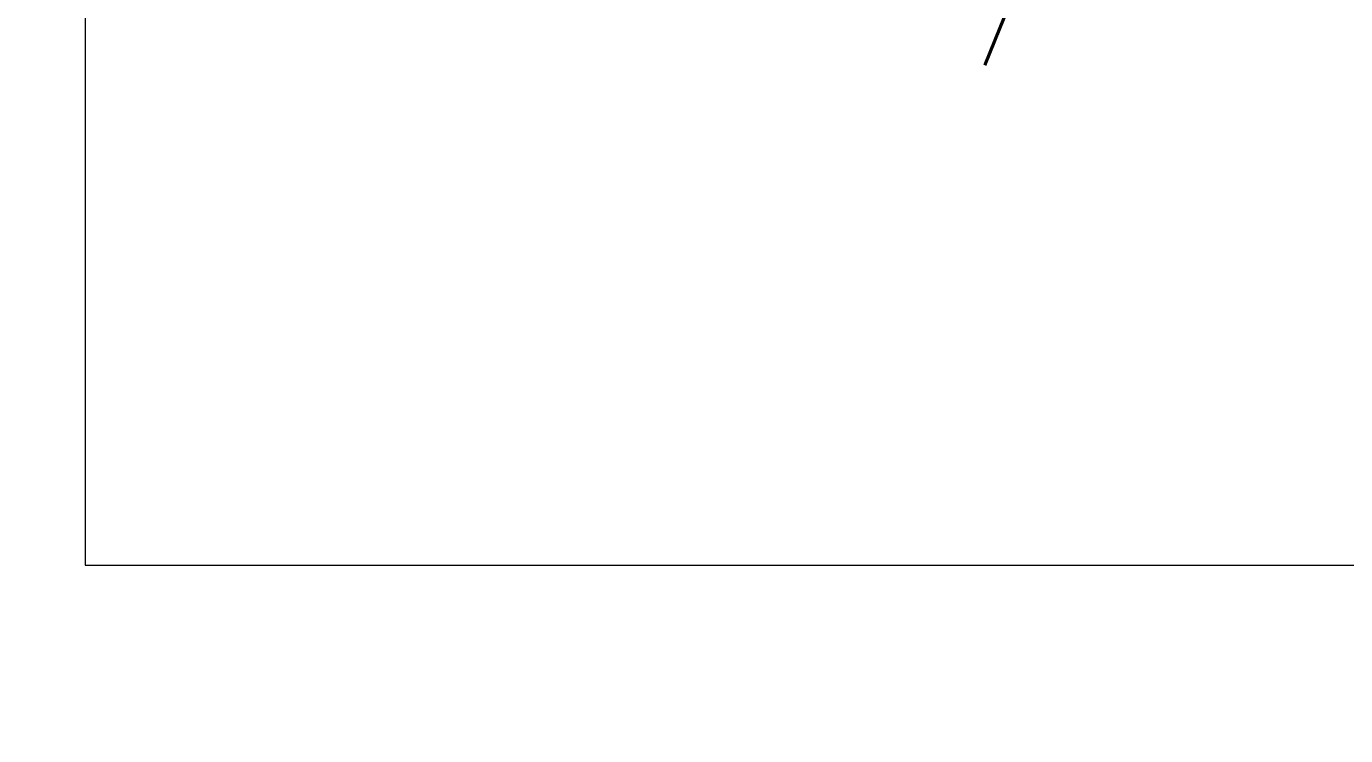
# Model space of a CAD drawing. Header units: inches. Extents: x -12418 to 57169, y -29325 to 19878.
# Drawn here: x 27567 to 28124, y -8000 to -7701 of the extents above; entities that cross this region are included whole.
import ezdxf
from ezdxf import colors
from ezdxf.entities.mleader import LeaderData, LeaderLine
from ezdxf.math import Vec2, Vec3

# ---------------------------------------------------------------- set-up
doc = ezdxf.new("R2010")
doc.units = ezdxf.units.IN
doc.header["$LTSCALE"] = 25
doc.header["$MEASUREMENT"] = 0
doc.linetypes.add('DASHDOT', pattern=[25.4, 12.7, -6.35, 0, -6.35])
doc.layers.get('0').update_dxf_attribs({"color": 8})
for name, color, linetype, lineweight in [('00-Ground Floor$0$LOADING', 253, 'Continuous', 5), ('00-Ground Floor$0$NEW Wall', 166, 'Continuous', 5), ('E-LITE-CIRC @ 100', 6, 'Continuous', 25), ('E-LITE-CLNG-CNDT', 6, 'DASHDOT', 35)]:
    doc.layers.add(name, color=color, linetype=linetype, lineweight=lineweight)
doc.styles.add('DC_Simplex', font='SIMPLEX.shx', dxfattribs={"width": 0.7})

# ---------------------------------------------------------------- blocks, each defined once
blk = doc.blocks.new('*X133')
at = {"color": 0}
for p, q in [((13, 1), (13, 1)), ((13, 1), (13, 1)), ((13, 1), (13, 1)), ((13, 1), (13, 1)), ((13, 1), (13, 1)), ((13, 1), (13, 1)), ((13, 1), (13, 1)), ((13, 1), (13, 1)), ((13, 1), (13, 1)), ((13, 1), (13, 1)), ((13, 1), (13, 1)), ((13, 1), (13, 1)), ((13, 1), (13, 1)), ((13, 1), (13, 1)), ((13, 1), (13, 1)), ((13, 1), (14, 1)), ((13, 1), (14, 1)), ((13, 1), (14, 1)), ((13, 1), (13, 1)), ((13, 1), (13, 1)), ((13, 1), (13, 1)), ((13, 1), (13, 1)), ((13, 1), (13, 1)), ((13, 1), (13, 1)), ((13, 1), (13, 1)), ((13, 1), (13, 1)), ((13, 1), (13, 1)), ((13, 1), (13, 1)), ((13, 1), (13, 1)), ((13, 1), (13, 1)), ((13, 1), (13, 1)), ((13, 1), (13, 1)), ((13, 1), (13, 1)), ((13, 1), (13, 1)), ((13, 1), (13, 1)), ((13, 1), (13, 1)), ((13, 1), (13, 1)), ((13, 1), (13, 1)), ((13, 1), (13, 1)), ((13, 1), (13, 1)), ((13, 1), (13, 1)), ((13, 1), (13, 1)), ((13, 1), (13, 1)), ((13, 1), (13, 1)), ((13, 1), (13, 1)), ((13, 1), (13, 1)), ((13, 1), (13, 1)), ((13, 1), (13, 1)), ((13, 1), (13, 1)), ((13, 1), (13, 1)), ((13, 1), (13, 1)), ((13, 1), (13, 1)), ((13, 1), (13, 1)), ((13, 1), (13, 1)), ((13, 1), (13, 1)), ((13, 1), (13, 1)), ((13, 1), (13, 1)), ((13, 1), (13, 1)), ((13, 1), (13, 1)), ((13, 1), (13, 1)), ((13, 1), (13, 1)), ((13, 1), (13, 1)), ((13, 1), (13, 1)), ((13, 1), (13, 1)), ((13, 1), (13, 1)), ((13, 1), (13, 1)), ((13, 1), (13, 1)), ((13, 1), (13, 1)), ((13, 1), (13, 1)), ((13, 1), (13, 1)), ((13, 1), (13, 1)), ((13, 1), (13, 1)), ((13, 1), (13, 1)), ((13, 1), (13, 1)), ((13, 1), (13, 1)), ((13, 1), (13, 1)), ((13, 1), (13, 1)), ((13, 1), (13, 1)), ((13, 1), (13, 1)), ((13, 1), (13, 1)), ((13, 1), (13, 1)), ((13, 1), (13, 1)), ((13, 1), (13, 1)), ((13, 1), (13, 1)), ((13, 1), (13, 1)), ((13, 1), (13, 1)), ((13, 1), (13, 1)), ((13, 1), (13, 1)), ((13, 1), (13, 1)), ((13, 1), (13, 1)), ((13, 1), (13, 1)), ((13, 1), (13, 1)), ((13, 1), (13, 1)), ((13, 1), (13, 1)), ((13, 1), (13, 1)), ((13, 1), (13, 1)), ((13, 1), (13, 1)), ((13, 1), (13, 1)), ((13, 1), (13, 1)), ((13, 1), (13, 1)), ((13, 1), (13, 1)), ((13, 1), (13, 1)), ((13, 1), (13, 1)), ((13, 1), (13, 1)), ((13, 1), (13, 1)), ((13, 1), (13, 1)), ((13, 1), (13, 1)), ((13, 1), (13, 1)), ((13, 1), (13, 1)), ((13, 1), (13, 1)), ((13, 1), (13, 1)), ((13, 1), (13, 1)), ((13, 1), (13, 1)), ((13, 1), (13, 1)), ((13, 1), (13, 1)), ((13, 1), (13, 1)), ((13, 1), (13, 1)), ((13, 1), (13, 1)), ((13, 1), (13, 1)), ((13, 1), (13, 1)), ((13, 1), (13, 1)), ((13, 1), (13, 1)), ((13, 1), (13, 1)), ((13, 1), (14, 1)), ((13, 0), (13, 0)), ((13, 0), (13, 0)), ((13, 0), (13, 0)), ((13, 0), (13, 0)), ((13, 0), (13, 0)), ((13, 0), (13, 0)), ((13, 0), (13, 0)), ((13, 0), (13, 0)), ((13, 0), (13, 0)), ((13, 0), (13, 0)), ((13, 0), (13, 0)), ((13, 0), (13, 0)), ((13, 0), (13, 0)), ((13, 0), (13, 0)), ((13, 0), (13, 0)), ((13, 0), (13, 0)), ((13, 0), (13, 0)), ((13, 0), (13, 0)), ((13, 0), (13, 0)), ((13, 0), (13, 0)), ((13, 0), (13, 0)), ((13, 0), (13, 0)), ((13, 0), (13, 0)), ((13, 0), (13, 0)), ((13, 0), (13, 0)), ((13, 0), (13, 0)), ((13, 0), (13, 0)), ((13, 0), (13, 0)), ((13, 0), (13, 0)), ((13, 0), (13, 0)), ((13, 0), (13, 0)), ((13, 0), (13, 0)), ((13, 0), (13, 0)), ((13, 0), (13, 0)), ((13, 0), (13, 0)), ((13, 0), (13, 0)), ((13, 0), (13, 0)), ((13, 0), (13, 0)), ((13, 0), (13, 0)), ((13, 0), (13, 0)), ((13, 0), (13, 0)), ((13, 0), (13, 0)), ((13, 0), (13, 0)), ((13, 0), (13, 0)), ((13, 0), (13, 0)), ((13, 0), (13, 0)), ((13, 0), (13, 0)), ((13, 0), (13, 0)), ((13, 0), (14, 0)), ((13, 0), (14, 0)), ((13, 0), (13, 0)), ((13, 0), (14, 0)), ((14, 1), (14, 1)), ((14, 1), (14, 1)), ((14, 1), (14, 1)), ((14, 1), (14, 1)), ((14, 1), (14, 1)), ((14, 1), (14, 1)), ((14, 1), (14, 1)), ((14, 1), (14, 1)), ((14, 1), (14, 1)), ((14, 1), (14, 1)), ((14, 1), (14, 1)), ((14, 1), (14, 1)), ((14, 1), (14, 1)), ((14, 1), (14, 1)), ((14, 1), (14, 1)), ((14, 1), (14, 1)), ((14, 1), (14, 1)), ((14, 1), (14, 1)), ((14, 1), (14, 1)), ((14, 1), (14, 1)), ((14, 1), (14, 1)), ((14, 1), (14, 1)), ((14, 1), (14, 1)), ((14, 1), (14, 1)), ((14, 1), (14, 1)), ((14, 1), (14, 1)), ((14, 1), (14, 1)), ((14, 1), (14, 1)), ((14, 1), (14, 1)), ((14, 1), (14, 1)), ((14, 1), (14, 1)), ((14, 1), (14, 1)), ((14, 1), (14, 1)), ((14, 1), (14, 1)), ((14, 1), (14, 1)), ((14, 1), (14, 1)), ((14, 1), (14, 1)), ((14, 1), (14, 1)), ((14, 1), (14, 1)), ((14, 1), (14, 1)), ((14, 1), (14, 1)), ((14, 1), (14, 1)), ((14, 1), (14, 1)), ((14, 1), (14, 1)), ((14, 1), (14, 1)), ((14, 1), (14, 1)), ((14, 1), (14, 1)), ((14, 1), (14, 1)), ((14, 1), (14, 1)), ((14, 1), (14, 1)), ((14, 1), (14, 1)), ((14, 1), (14, 1)), ((14, 1), (14, 1)), ((14, 1), (14, 1)), ((14, 1), (14, 1)), ((14, 1), (14, 1)), ((14, 1), (14, 1)), ((14, 1), (14, 1)), ((14, 1), (14, 1)), ((14, 1), (14, 1)), ((14, 1), (14, 1)), ((14, 1), (14, 1)), ((14, 1), (14, 1)), ((14, 1), (14, 1)), ((14, 1), (14, 1)), ((14, 1), (14, 1)), ((14, 1), (14, 1)), ((14, 1), (14, 1)), ((14, 1), (14, 1)), ((14, 1), (14, 1)), ((14, 1), (14, 1)), ((14, 1), (14, 1)), ((14, 1), (14, 1)), ((14, 1), (14, 1)), ((14, 1), (14, 1)), ((14, 1), (14, 1)), ((14, 1), (14, 1)), ((14, 1), (14, 1)), ((14, 1), (14, 1)), ((14, 1), (14, 1)), ((14, 1), (14, 1)), ((14, 1), (14, 1)), ((14, 1), (14, 1)), ((14, 1), (14, 1)), ((14, 1), (14, 1)), ((14, 1), (14, 1)), ((14, 1), (14, 1)), ((14, 1), (14, 1)), ((14, 1), (14, 1)), ((14, 1), (14, 1)), ((14, 1), (14, 1)), ((14, 1), (14, 1)), ((14, 1), (14, 1)), ((14, 1), (14, 1)), ((14, 0), (14, 0)), ((14, 0), (14, 0)), ((14, 0), (14, 0)), ((14, 0), (14, 0)), ((14, 0), (14, 0)), ((14, 0), (14, 0)), ((14, 0), (14, 0)), ((14, 0), (14, 0)), ((14, 0), (14, 0)), ((14, 0), (14, 0)), ((14, 0), (14, 0)), ((14, 0), (14, 0)), ((14, 0), (14, 0)), ((14, 0), (14, 0)), ((14, 0), (14, 0)), ((14, 0), (14, 0)), ((14, 0), (14, 0)), ((14, 0), (14, 0)), ((14, 0), (14, 0)), ((14, 0), (14, 0)), ((14, 0), (14, 0)), ((14, 0), (14, 0)), ((14, 0), (14, 0)), ((14, 0), (14, 0)), ((14, 0), (14, 0)), ((14, 0), (14, 0)), ((14, 0), (14, 0)), ((14, 0), (14, 0)), ((14, 0), (14, 0)), ((14, 0), (14, 0)), ((14, 0), (14, 0)), ((14, 0), (14, 0)), ((14, 0), (14, 0)), ((14, 0), (14, 0)), ((14, 0), (14, 0)), ((14, 0), (14, 0)), ((14, 0), (14, 0)), ((14, 0), (14, 0)), ((14, 0), (14, 0)), ((14, 0), (14, 0)), ((14, 0), (14, 0)), ((14, 0), (14, 0)), ((14, 0), (14, 0)), ((14, 0), (14, 0)), ((14, 0), (14, 0)), ((14, 0), (14, 0)), ((14, 0), (14, 0)), ((14, 0), (14, 0)), ((13, 0), (13, 0)), ((13, 0), (14, 0)), ((13, 0), (13, 0)), ((13, 0), (14, 0)), ((13, 0), (13, 0)), ((13, 0), (14, 0)), ((13, 0), (13, 0)), ((13, 0), (13, 0)), ((13, 0), (13, 0)), ((13, 0), (13, 0)), ((13, 0), (14, 0)), ((13, 0), (13, 0)), ((13, 0), (14, 0)), ((13, 0), (13, 0)), ((13, 0), (14, 0)), ((13, 0), (13, 0)), ((13, 0), (14, 0)), ((13, 0), (13, 0)), ((13, 0), (14, 0)), ((13, 0), (13, 0)), ((13, 0), (14, 0)), ((13, 0), (13, 0)), ((13, 0), (14, 0)), ((13, 0), (13, 0)), ((13, 0), (13, 0)), ((13, 0), (13, 0)), ((13, 0), (14, 0)), ((13, 0), (13, 0)), ((13, 0), (14, 0)), ((13, 0), (13, 0)), ((13, 0), (14, 0)), ((13, 0), (13, 0)), ((13, 0), (14, 0)), ((13, 0), (13, 0)), ((13, 0), (13, 0)), ((13, 0), (13, 0)), ((13, 0), (13, 0)), ((13, 0), (13, 0)), ((13, 0), (13, 0)), ((13, 0), (13, 0)), ((13, 0), (13, 0)), ((13, 0), (13, 0)), ((13, 0), (13, 0)), ((13, 0), (13, 0)), ((13, 0), (13, 0)), ((13, 0), (13, 0)), ((13, 0), (13, 0)), ((13, 0), (13, 0)), ((13, 0), (13, 0)), ((13, 0), (13, 0)), ((13, 0), (13, 0)), ((13, 0), (13, 0)), ((13, 0), (13, 0)), ((13, 0), (13, 0)), ((13, 0), (13, 0)), ((13, 0), (13, 0)), ((13, 0), (13, 0)), ((13, 0), (13, 0)), ((13, 0), (13, 0)), ((13, 0), (13, 0)), ((13, 0), (13, 0)), ((13, 0), (13, 0)), ((13, 0), (13, 0)), ((13, 0), (13, 0)), ((13, -1), (13, -1)), ((13, -1), (13, -1)), ((13, -1), (13, -1)), ((13, -1), (13, -1)), ((13, -1), (13, -1)), ((13, -1), (14, -1)), ((13, -1), (13, -1)), ((14, 0), (14, 0)), ((14, 0), (14, 0)), ((14, 0), (14, 0)), ((14, 0), (14, 0)), ((14, 0), (14, 0)), ((14, 0), (14, 0)), ((14, 0), (14, 0)), ((14, 0), (14, 0)), ((14, 0), (14, 0)), ((14, 0), (14, 0)), ((14, 0), (14, 0)), ((14, 0), (14, 0)), ((14, 0), (14, 0)), ((14, 0), (14, 0)), ((14, 0), (14, 0)), ((13, 0), (14, 0)), ((14, 0), (14, 0)), ((14, 0), (14, 0)), ((14, 0), (14, 0)), ((14, 0), (14, 0)), ((14, 0), (14, 0)), ((14, 0), (14, 0)), ((14, 0), (14, 0)), ((14, 0), (14, 0)), ((14, 0), (14, 0)), ((14, 0), (14, 0)), ((14, 0), (14, 0)), ((14, 0), (14, 0)), ((14, 0), (14, 0)), ((14, 0), (14, 0)), ((14, 0), (14, 0)), ((14, 0), (14, 0)), ((14, 0), (14, 0)), ((14, 0), (14, 0)), ((14, 0), (14, 0)), ((14, 0), (14, 0)), ((14, 0), (14, 0)), ((14, 0), (14, 0)), ((14, 0), (14, 0)), ((14, 0), (14, 0)), ((14, 0), (14, 0)), ((14, 0), (14, 0)), ((14, 0), (14, 0)), ((14, 0), (14, 0)), ((14, 0), (14, 0)), ((14, 0), (14, 0)), ((14, 0), (14, 0)), ((14, 0), (14, 0)), ((14, 0), (14, 0)), ((14, 0), (14, 0)), ((14, -1), (14, -1)), ((14, -1), (14, -1)), ((14, -1), (14, -1)), ((14, -1), (14, -1)), ((14, -1), (14, -1))]:
    blk.add_line(p, q, dxfattribs=at)
blk = doc.blocks.new('*X132')
at = {"color": 0}
for p, q in [((5, 3), (5, 3)), ((5, 3), (5, 3)), ((5, 3), (5, 3)), ((5, 3), (5, 3)), ((5, 3), (5, 3)), ((5, 3), (5, 3)), ((5, 3), (5, 3)), ((5, 3), (5, 3)), ((5, 3), (5, 3)), ((5, 3), (5, 3)), ((5, 3), (5, 3)), ((5, 3), (5, 3)), ((5, 3), (5, 3)), ((5, 3), (5, 3)), ((5, 3), (5, 3)), ((5, 3), (5, 3)), ((5, 3), (5, 3)), ((5, 3), (5, 3)), ((5, 3), (5, 3)), ((5, 3), (5, 3)), ((5, 3), (5, 3)), ((5, 3), (5, 3)), ((5, 3), (5, 3)), ((5, 3), (5, 3)), ((5, 3), (5, 3)), ((5, 3), (5, 3)), ((5, 3), (5, 3)), ((5, 3), (5, 3)), ((5, 3), (5, 3)), ((5, 3), (5, 3)), ((5, 3), (5, 3)), ((5, 3), (5, 3)), ((5, 3), (5, 3)), ((5, 3), (5, 3)), ((5, 3), (5, 3)), ((5, 3), (5, 3)), ((5, 3), (5, 3)), ((5, 3), (5, 3)), ((5, 3), (5, 3)), ((5, 3), (5, 3)), ((5, 3), (5, 3)), ((5, 3), (5, 3)), ((5, 3), (5, 3)), ((5, 3), (5, 3)), ((5, 3), (5, 3)), ((5, 3), (5, 3)), ((5, 3), (5, 3)), ((5, 3), (5, 3)), ((5, 3), (5, 3)), ((5, 3), (5, 3)), ((5, 3), (5, 3)), ((5, 3), (5, 3)), ((5, 3), (5, 3)), ((5, 3), (5, 3)), ((5, 3), (5, 3)), ((5, 3), (5, 3)), ((5, 3), (5, 3)), ((5, 3), (5, 3)), ((5, 3), (5, 3)), ((5, 3), (5, 3)), ((5, 3), (5, 3)), ((5, 3), (5, 3)), ((5, 3), (5, 3)), ((5, 3), (5, 3)), ((5, 3), (5, 3)), ((5, 3), (5, 3)), ((6, 3), (5, 3)), ((5, 3), (5, 3)), ((6, 3), (5, 3)), ((5, 3), (5, 3)), ((6, 3), (5, 3)), ((5, 3), (5, 3)), ((6, 3), (5, 3)), ((5, 3), (5, 3)), ((5, 3), (5, 3)), ((5, 3), (5, 3)), ((5, 3), (5, 3)), ((5, 3), (5, 3)), ((5, 3), (5, 3)), ((5, 3), (5, 3)), ((5, 3), (5, 3)), ((5, 3), (5, 3)), ((5, 3), (5, 3)), ((5, 3), (5, 3)), ((5, 3), (5, 3)), ((5, 3), (5, 3)), ((5, 3), (5, 3)), ((5, 3), (5, 3)), ((5, 3), (5, 3)), ((5, 3), (5, 3)), ((5, 3), (5, 3)), ((5, 3), (5, 3)), ((5, 3), (5, 3)), ((5, 3), (5, 3)), ((5, 3), (5, 3)), ((5, 3), (5, 3)), ((6, 3), (6, 3)), ((6, 3), (6, 3)), ((6, 3), (6, 3)), ((6, 3), (6, 3)), ((6, 3), (6, 3)), ((6, 3), (6, 3)), ((6, 3), (6, 3)), ((6, 3), (6, 3)), ((6, 3), (6, 3)), ((6, 3), (6, 3)), ((6, 3), (6, 3)), ((6, 3), (6, 3)), ((6, 3), (6, 3)), ((6, 3), (6, 3)), ((6, 3), (6, 3)), ((6, 3), (6, 3)), ((6, 3), (6, 3)), ((6, 3), (6, 3)), ((6, 3), (6, 3)), ((6, 3), (6, 3)), ((6, 3), (6, 3)), ((6, 3), (6, 3)), ((6, 3), (6, 3)), ((6, 3), (6, 3)), ((6, 3), (6, 3)), ((6, 3), (6, 3)), ((6, 3), (6, 3)), ((6, 3), (6, 3)), ((6, 3), (6, 3)), ((6, 3), (6, 3)), ((6, 3), (6, 3)), ((6, 3), (6, 3)), ((6, 3), (6, 3)), ((6, 3), (6, 3)), ((6, 3), (6, 3)), ((6, 3), (6, 3)), ((6, 3), (6, 3)), ((6, 3), (6, 3)), ((6, 3), (6, 3)), ((6, 3), (6, 3)), ((6, 3), (6, 3)), ((6, 3), (6, 3)), ((6, 3), (6, 3)), ((6, 3), (6, 3)), ((6, 3), (6, 3)), ((6, 3), (6, 3)), ((6, 3), (6, 3)), ((6, 3), (6, 3)), ((6, 3), (6, 3)), ((6, 3), (6, 3)), ((6, 3), (6, 3)), ((6, 3), (6, 3)), ((6, 3), (6, 3)), ((6, 3), (6, 3)), ((6, 3), (6, 3)), ((6, 3), (6, 3)), ((6, 3), (6, 3)), ((6, 3), (6, 3)), ((6, 3), (6, 3)), ((6, 3), (6, 3)), ((6, 3), (6, 3)), ((6, 3), (6, 3)), ((6, 3), (6, 3)), ((6, 3), (6, 3)), ((6, 3), (6, 3)), ((6, 3), (6, 3)), ((6, 3), (6, 3)), ((6, 3), (6, 3)), ((6, 3), (6, 3)), ((6, 3), (6, 3)), ((6, 3), (6, 3)), ((6, 3), (6, 3)), ((6, 3), (6, 3)), ((6, 3), (6, 3)), ((6, 3), (6, 3)), ((6, 3), (6, 3)), ((6, 3), (6, 3)), ((6, 3), (6, 3)), ((6, 3), (6, 3)), ((6, 3), (6, 3)), ((6, 3), (6, 3)), ((6, 3), (6, 3)), ((6, 3), (6, 3)), ((6, 3), (6, 3)), ((6, 3), (6, 3)), ((6, 3), (6, 3)), ((6, 3), (6, 3)), ((6, 3), (6, 3)), ((6, 3), (6, 3)), ((6, 3), (6, 3)), ((6, 3), (6, 3)), ((6, 3), (6, 3)), ((6, 3), (6, 3)), ((6, 3), (6, 3)), ((6, 3), (6, 3)), ((6, 3), (6, 3)), ((6, 3), (6, 3)), ((6, 3), (6, 3)), ((6, 3), (6, 3)), ((6, 3), (6, 3)), ((6, 3), (6, 3)), ((6, 3), (6, 3)), ((6, 3), (6, 3)), ((6, 3), (6, 3)), ((6, 3), (6, 3)), ((6, 3), (6, 3)), ((6, 3), (6, 3)), ((6, 3), (6, 3)), ((6, 3), (6, 3)), ((6, 3), (6, 3)), ((6, 3), (6, 3)), ((6, 3), (6, 3)), ((6, 3), (6, 3)), ((6, 3), (6, 3)), ((6, 3), (6, 3)), ((6, 3), (6, 3)), ((6, 3), (6, 3)), ((6, 3), (6, 3)), ((6, 3), (6, 3)), ((6, 3), (6, 3)), ((6, 3), (6, 3)), ((6, 3), (6, 3)), ((6, 3), (6, 3)), ((6, 3), (6, 3)), ((6, 3), (6, 3)), ((6, 3), (6, 3)), ((6, 3), (6, 3)), ((6, 3), (6, 3)), ((6, 3), (6, 3)), ((6, 3), (6, 3)), ((6, 3), (6, 3)), ((6, 3), (6, 3)), ((6, 3), (6, 3)), ((6, 3), (6, 3)), ((6, 3), (6, 3)), ((6, 3), (6, 3)), ((6, 3), (6, 3)), ((6, 3), (6, 3)), ((6, 3), (6, 3)), ((6, 3), (6, 3)), ((6, 3), (6, 3)), ((6, 3), (6, 3)), ((6, 3), (6, 3)), ((6, 3), (6, 3)), ((6, 3), (6, 3)), ((6, 3), (6, 3)), ((6, 3), (6, 3)), ((6, 3), (6, 3)), ((6, 3), (6, 3)), ((6, 3), (6, 3)), ((6, 3), (6, 3)), ((6, 3), (6, 3)), ((6, 3), (6, 3)), ((6, 3), (6, 3)), ((6, 3), (6, 3)), ((6, 3), (6, 3)), ((6, 3), (6, 3)), ((6, 3), (6, 3)), ((6, 3), (6, 3)), ((6, 3), (6, 3)), ((6, 3), (6, 3)), ((6, 3), (6, 3)), ((6, 3), (6, 3)), ((6, 3), (6, 3)), ((6, 3), (6, 3)), ((6, 3), (6, 3)), ((6, 3), (6, 3)), ((6, 3), (6, 3)), ((6, 3), (6, 3)), ((6, 3), (6, 3)), ((6, 3), (6, 3)), ((6, 3), (6, 3)), ((6, 3), (6, 3)), ((6, 3), (6, 3)), ((6, 3), (6, 3)), ((6, 3), (6, 3)), ((6, 3), (6, 3)), ((6, 3), (6, 3)), ((6, 3), (6, 3)), ((6, 3), (6, 3)), ((6, 3), (6, 3)), ((6, 3), (6, 3)), ((6, 3), (6, 3)), ((6, 3), (6, 3)), ((6, 3), (6, 3)), ((6, 3), (6, 3)), ((6, 3), (6, 3)), ((6, 3), (6, 3)), ((6, 3), (6, 3)), ((6, 3), (6, 3)), ((6, 3), (6, 3)), ((6, 3), (6, 3)), ((6, 3), (6, 3)), ((6, 3), (6, 3)), ((6, 3), (6, 3)), ((6, 3), (6, 3)), ((6, 3), (6, 3)), ((6, 3), (6, 3)), ((6, 3), (6, 3)), ((6, 3), (6, 3)), ((6, 3), (6, 3)), ((6, 3), (6, 3)), ((6, 3), (6, 3)), ((6, 3), (6, 3)), ((6, 3), (5, 3)), ((6, 3), (5, 3)), ((6, 3), (5, 3)), ((6, 3), (5, 3)), ((6, 3), (5, 3)), ((6, 3), (6, 3)), ((6, 3), (6, 3)), ((6, 3), (6, 3)), ((6, 3), (6, 3)), ((6, 3), (6, 3)), ((6, 3), (6, 3)), ((6, 3), (6, 3)), ((6, 3), (6, 3)), ((6, 3), (6, 3)), ((6, 3), (6, 3)), ((6, 3), (6, 3)), ((6, 3), (6, 3)), ((6, 3), (6, 3)), ((6, 3), (6, 3)), ((6, 3), (6, 3)), ((6, 3), (6, 3)), ((6, 3), (6, 3)), ((6, 3), (6, 3)), ((6, 3), (6, 3)), ((6, 3), (6, 3)), ((6, 3), (6, 3)), ((6, 3), (6, 3)), ((6, 3), (6, 3)), ((6, 3), (6, 3)), ((6, 3), (6, 3)), ((6, 3), (6, 3)), ((6, 3), (6, 3)), ((6, 3), (6, 3)), ((6, 3), (6, 3)), ((6, 3), (6, 3)), ((6, 3), (6, 3)), ((6, 3), (6, 3)), ((6, 3), (6, 3)), ((6, 3), (6, 3)), ((6, 3), (6, 3)), ((6, 3), (6, 3)), ((6, 3), (6, 3)), ((6, 3), (6, 3)), ((6, 3), (6, 3)), ((6, 3), (6, 3)), ((6, 3), (6, 3)), ((6, 3), (6, 3)), ((6, 3), (6, 3)), ((6, 3), (6, 3)), ((6, 3), (6, 3)), ((6, 3), (6, 3)), ((6, 3), (6, 3)), ((6, 3), (6, 3)), ((6, 3), (6, 3)), ((6, 3), (6, 3)), ((6, 3), (6, 3)), ((6, 3), (6, 3)), ((6, 3), (6, 3)), ((6, 3), (6, 3)), ((6, 3), (6, 3)), ((6, 3), (6, 3)), ((6, 3), (6, 3)), ((6, 3), (6, 3)), ((6, 3), (6, 3)), ((6, 3), (6, 3)), ((6, 3), (6, 3)), ((6, 3), (6, 3)), ((6, 3), (6, 3)), ((6, 3), (6, 3)), ((6, 3), (6, 3)), ((6, 3), (6, 3)), ((6, 3), (6, 3)), ((6, 3), (6, 3)), ((6, 3), (6, 3)), ((6, 3), (6, 3)), ((6, 3), (6, 3)), ((6, 3), (6, 3)), ((6, 3), (6, 3)), ((6, 3), (6, 3)), ((6, 3), (6, 3)), ((6, 3), (6, 3)), ((6, 3), (6, 3)), ((6, 3), (6, 3)), ((6, 3), (6, 3)), ((6, 3), (6, 3)), ((6, 3), (6, 3)), ((6, 3), (6, 3)), ((6, 3), (6, 3)), ((6, 3), (6, 3)), ((6, 3), (6, 3)), ((6, 3), (6, 3)), ((6, 3), (6, 3)), ((6, 3), (6, 3)), ((6, 3), (6, 3)), ((6, 3), (6, 3)), ((6, 3), (6, 3)), ((6, 3), (6, 3)), ((6, 3), (6, 3)), ((6, 3), (6, 3)), ((6, 3), (6, 3)), ((6, 3), (6, 3)), ((6, 3), (6, 3)), ((6, 3), (6, 3)), ((6, 3), (6, 3)), ((6, 3), (6, 3)), ((6, 3), (6, 3)), ((6, 3), (6, 3)), ((6, 3), (6, 3)), ((6, 3), (6, 3)), ((6, 3), (6, 3)), ((6, 3), (6, 3)), ((6, 3), (6, 3)), ((6, 3), (6, 3)), ((6, 3), (6, 3)), ((6, 3), (6, 3)), ((6, 3), (6, 3)), ((6, 3), (6, 3)), ((6, 3), (6, 3)), ((6, 3), (6, 3)), ((6, 3), (6, 3)), ((6, 3), (6, 3)), ((6, 3), (6, 3)), ((6, 3), (6, 3)), ((6, 3), (6, 3)), ((6, 3), (6, 3)), ((6, 3), (6, 3)), ((6, 3), (6, 3)), ((6, 3), (6, 3)), ((6, 3), (6, 3)), ((6, 3), (6, 3)), ((6, 3), (6, 3)), ((6, 3), (6, 3)), ((6, 3), (6, 3)), ((6, 3), (6, 3)), ((6, 3), (6, 3)), ((6, 3), (6, 3)), ((6, 3), (6, 3)), ((6, 3), (6, 3)), ((6, 3), (6, 3)), ((6, 3), (6, 3)), ((6, 3), (6, 3)), ((6, 3), (6, 3)), ((6, 3), (6, 3)), ((6, 3), (6, 3)), ((6, 3), (6, 3)), ((6, 3), (6, 3)), ((6, 3), (6, 3)), ((6, 3), (6, 3)), ((6, 3), (6, 3)), ((6, 3), (6, 3)), ((6, 3), (6, 3)), ((6, 3), (6, 3)), ((6, 3), (6, 3)), ((6, 3), (6, 3)), ((6, 3), (6, 3)), ((6, 3), (6, 3)), ((6, 3), (6, 3)), ((6, 3), (6, 3)), ((6, 3), (6, 3)), ((6, 3), (6, 3)), ((6, 3), (6, 3)), ((6, 3), (6, 3)), ((6, 3), (6, 3)), ((6, 3), (6, 3)), ((6, 3), (6, 3)), ((6, 3), (6, 3)), ((6, 3), (6, 3)), ((6, 3), (6, 3)), ((6, 3), (6, 3)), ((6, 3), (6, 3)), ((6, 3), (6, 3)), ((6, 3), (6, 3)), ((6, 3), (6, 3)), ((6, 3), (6, 3)), ((6, 3), (6, 3)), ((6, 3), (6, 3)), ((6, 3), (6, 3)), ((6, 3), (6, 3)), ((6, 3), (6, 3)), ((6, 3), (6, 3)), ((6, 3), (6, 3)), ((6, 3), (6, 3)), ((6, 3), (6, 3)), ((6, 3), (6, 3)), ((6, 3), (6, 3)), ((6, 3), (6, 3)), ((6, 3), (6, 3)), ((6, 3), (6, 3)), ((6, 3), (6, 3)), ((6, 3), (6, 3)), ((6, 3), (6, 3)), ((6, 3), (6, 3)), ((6, 3), (6, 3)), ((6, 3), (6, 3)), ((6, 3), (6, 3)), ((6, 3), (6, 3)), ((6, 3), (6, 3)), ((6, 3), (6, 3)), ((6, 3), (6, 3)), ((6, 3), (6, 3)), ((6, 3), (6, 3)), ((6, 3), (6, 3)), ((6, 3), (6, 3)), ((6, 3), (6, 3)), ((6, 3), (6, 3)), ((6, 3), (6, 3)), ((6, 3), (6, 3)), ((6, 3), (6, 3)), ((6, 3), (6, 3)), ((6, 3), (6, 3)), ((6, 3), (6, 3)), ((6, 3), (6, 3)), ((6, 3), (6, 3)), ((6, 3), (6, 3)), ((6, 3), (6, 3)), ((6, 3), (6, 3)), ((6, 3), (6, 3)), ((6, 3), (6, 3)), ((6, 3), (6, 3)), ((6, 3), (6, 3)), ((6, 3), (6, 3)), ((6, 3), (6, 3)), ((6, 3), (6, 3)), ((6, 3), (6, 3)), ((6, 3), (6, 3)), ((6, 3), (6, 3)), ((6, 3), (6, 3)), ((6, 3), (6, 3)), ((6, 3), (6, 3)), ((6, 3), (6, 3)), ((6, 3), (6, 3)), ((6, 3), (6, 3)), ((6, 3), (6, 3)), ((6, 3), (6, 3)), ((6, 3), (6, 3)), ((6, 3), (6, 3)), ((6, 3), (6, 3)), ((6, 3), (6, 3)), ((6, 3), (6, 3)), ((6, 3), (6, 3)), ((6, 3), (6, 3)), ((6, 3), (6, 3)), ((6, 3), (6, 3)), ((6, 3), (6, 3)), ((6, 3), (6, 3)), ((6, 3), (6, 3)), ((6, 3), (6, 3)), ((6, 3), (6, 3)), ((6, 3), (6, 3)), ((6, 3), (6, 3)), ((6, 3), (6, 3)), ((6, 3), (6, 3)), ((6, 3), (6, 3)), ((6, 3), (6, 3)), ((6, 3), (6, 3)), ((6, 3), (6, 3)), ((6, 3), (6, 3)), ((6, 3), (6, 3)), ((6, 3), (6, 3)), ((6, 3), (6, 3)), ((6, 3), (6, 3)), ((6, 3), (6, 3)), ((6, 3), (6, 3)), ((6, 3), (6, 3)), ((6, 3), (6, 3)), ((6, 3), (6, 3)), ((6, 3), (6, 3)), ((6, 3), (6, 3)), ((6, 3), (6, 3)), ((6, 3), (6, 3)), ((6, 3), (6, 3)), ((6, 3), (6, 3)), ((6, 3), (6, 3)), ((6, 3), (6, 3)), ((6, 3), (6, 3)), ((6, 3), (6, 3)), ((6, 3), (6, 3)), ((6, 3), (6, 3)), ((6, 3), (6, 3)), ((6, 3), (6, 3)), ((6, 3), (6, 3)), ((6, 3), (6, 3)), ((6, 3), (6, 3)), ((6, 3), (6, 3)), ((6, 3), (6, 3)), ((6, 3), (6, 3)), ((6, 3), (6, 3)), ((6, 3), (6, 3)), ((6, 3), (6, 3)), ((6, 3), (6, 3)), ((6, 3), (6, 3)), ((6, 3), (6, 3)), ((6, 3), (6, 3)), ((6, 3), (6, 3)), ((6, 3), (6, 3)), ((6, 3), (6, 3)), ((6, 3), (6, 3)), ((6, 3), (6, 3)), ((6, 3), (6, 3)), ((6, 3), (6, 3)), ((6, 3), (6, 3)), ((6, 3), (6, 3)), ((6, 3), (6, 3)), ((6, 3), (6, 3)), ((6, 3), (6, 3)), ((6, 3), (6, 3)), ((6, 3), (6, 3)), ((6, 3), (6, 3)), ((6, 3), (6, 3)), ((6, 3), (6, 3)), ((6, 3), (6, 3)), ((6, 3), (6, 3)), ((6, 3), (6, 3)), ((6, 3), (6, 3)), ((6, 3), (6, 3)), ((6, 3), (6, 3)), ((6, 3), (6, 3)), ((6, 3), (6, 3)), ((6, 3), (6, 3)), ((6, 3), (6, 3)), ((6, 3), (6, 3)), ((6, 3), (6, 3))]:
    blk.add_line(p, q, dxfattribs=at)
blk = doc.blocks.new('00-Ground Floor$0$GF21043-P')
at = {"color": 0}
for p, q in [((0.8, 0.75), (-0.8, 0.75)), ((0.8, 0), (0.8, 0.75))]:
    blk.add_line(p, q, dxfattribs=at)
for points in [[(0.8, 0.75), (0.8, 0.75), (0.8, 0.75), (0.8, 0.75), (0.8, 0.75), (0.8, 0.75), (0.8, 0.75), (0.8, 0.75), (0.8, 0.75), (0.8, 0.75), (0.8, 0.75), (0.8, 0.75), (0.8, 0.75), (0.8, 0.75), (0.8, 0.75), (0.8, 0.75), (0.8, 0.75), (0.8, 0.75), (0.8, 0.75), (0.8, 0.75), (0.8, 0.75), (0.8, 0.75), (0.8, 0.75), (0.8, 0.75), (0.8, 0.75), (0.8, 0.75), (0.8, 0.75), (0.8, 0.75), (0.8, 0.75), (0.8, 0.75), (0.8, 0.75), (0.8, 0.75), (0.8, 0.75), (0.8, 0.75), (0.8, 0.75), (0.8, 0.75), (0.8, 0.75), (0.8, 0.75), (0.8, 0.75), (0.8, 0.75), (0.8, 0.75), (0.8, 0.75), (0.8, 0.75), (0.8, 0.75), (0.8, 0.75), (0.8, 0.75), (0.8, 0.75), (0.8, 0.75), (0.8, 0.75), (0.8, 0.75), (0.8, 0.75), (0.8, 0.75), (0.8, 0.75), (0.8, 0.75), (0.8, 0.75), (0.8, 0.75), (0.8, 0.75), (0.8, 0.75), (0.8, 0.75), (0.8, 0.75), (0.8, 0.75), (0.8, 0.75), (0.8, 0.75), (0.8, 0.75), (0.8, 0.75), (0.8, 0.75), (0.8, 0.75), (0.8, 0.75), (0.8, 0.75), (0.8, 0.75), (0.8, 0.75), (0.8, 0.75), (0.8, 0.75), (0.8, 0.75), (0.8, 0.75), (0.8, 0.75), (0.8, 0.75), (0.8, 0.75), (0.8, 0.75), (0.8, 0.75), (0.8, 0.75), (0.8, 0.75), (0.8, 0.75), (0.8, 0.75), (0.8, 0.75), (0.8, 0.75), (0.8, 0.75), (0.8, 0.75), (0.8, 0.75), (0.8, 0.75), (0.8, 0.75), (0.8, 0.75), (0.8, 0.75), (0.8, 0.75), (0.8, 0.75), (0.8, 0.75), (0.8, 0.75), (0.8, 0.75), (0.8, 0.75), (0.8, 0.75), (0.8, 0.75), (0.8, 0.75), (0.8, 0.75), (0.8, 0.75), (0.8, 0.75), (0.8, 0.75), (0.8, 0.75), (0.8, 0.75), (0.8, 0.75), (0.8, 0.75), (0.8, 0.75), (0.8, 0.75), (0.8, 0.75), (0.8, 0.75), (0.8, 0.75), (0.8, 0.75), (0.8, 0.75), (0.8, 0.75), (0.8, 0.75), (0.8, 0.75), (0.8, 0.75), (0.8, 0.75), (0.8, 0.75), (0.8, 0.75), (0.8, 0.75), (0.8, 0.75), (0.8, 0.75), (0.8, 0.75), (0.8, 0.75), (0.8, 0.75), (0.8, 0.75), (0.8, 0.75), (0.8, 0.75), (0.8, 0.75), (0.8, 0.75), (0.8, 0.75), (0.8, 0.75), (0.8, 0.75), (0.8, 0.75), (0.8, 0.75), (0.8, 0.75), (0.8, 0.75), (0.8, 0.75), (0.8, 0.75), (0.8, 0.75), (0.8, 0.75), (0.8, 0.75), (0.8, 0.75), (0.8, 0.75), (0.8, 0.75), (0.8, 0.75), (0.8, 0.75), (0.8, 0.75), (0.8, 0.75), (0.8, 0.75), (0.8, 0.75), (0.8, 0.75), (0.8, 0.75), (0.8, 0.75), (0.8, 0.75), (0.8, 0.75), (0.8, 0.75), (0.8, 0.75), (0.8, 0.75), (0.8, 0.75), (0.8, 0.75), (0.8, 0.75), (0.8, 0.75), (0.8, 0.75), (0.8, 0.75), (0.8, 0.75), (0.8, 0.75), (0.8, 0.75), (0.8, 0.75), (0.8, 0.75), (0.8, 0.75), (0.8, 0.75), (0.8, 0.75), (0.8, 0.75), (0.8, 0.75), (0.8, 0.75), (0.8, 0.75), (0.8, 0.75), (0.8, 0.75), (0.8, 0.75), (0.8, 0.75), (0.8, 0.75), (0.8, 0.75), (0.8, 0.75), (0.8, 0.75), (0.8, 0.75), (0.8, 0.75), (0.8, 0.75), (0.8, 0.75), (0.8, 0.75), (0.8, 0.75), (0.8, 0.75), (0.8, 0.75), (0.8, 0.75), (0.8, 0.75), (0.8, 0.75), (0.8, 0.75), (0.8, 0.75), (0.8, 0.75), (0.8, 0.75), (0.8, 0.75), (0.8, 0.75), (0.8, 0.75), (0.8, 0.75), (0.8, 0.75), (0.8, 0.75), (0.8, 0.75), (0.8, 0.75), (0.8, 0.75), (0.8, 0.75), (0.8, 0.75), (0.8, 0.75), (0.8, 0.75), (0.8, 0.75), (0.8, 0.75), (0.8, 0.75), (0.8, 0.75), (0.8, 0.75), (0.8, 0.75), (0.8, 0.75), (0.8, 0.75), (0.8, 0.75), (0.8, 0.75), (0.8, 0.75), (0.8, 0.75), (0.8, 0.75), (0.8, 0.75), (0.8, 0.75), (0.8, 0.75), (0.8, 0.75), (0.8, 0.75), (0.8, 0.75), (0.8, 0.75), (0.8, 0.75), (0.8, 0.75), (0.8, 0.75), (0.8, 0.75), (0.8, 0.75), (0.8, 0.75), (0.8, 0.75), (0.8, 0.75), (0.8, 0.75), (0.8, 0.75), (0.8, 0.75), (0.8, 0.75), (0.8, 0.75), (0.8, 0.75), (0.8, 0.75), (0.8, 0.75), (0.8, 0.75), (0.8, 0.75), (0.8, 0.75), (0.8, 0.75), (0.8, 0.75), (0.8, 0.75), (0.8, 0.75), (0.8, 0.75), (0.8, 0.75), (0.8, 0.75), (0.8, 0.75), (0.8, 0.75), (0.8, 0.75), (0.8, 0.75), (0.8, 0.75), (0.8, 0.75), (0.8, 0.75), (0.8, 0.75), (0.8, 0.75), (0.8, 0.75), (0.8, 0.75), (0.8, 0.75), (0.8, 0.75)], [(0.8, 0.75), (0.8, 0.75), (0.8, 0.75), (0.8, 0.75), (0.8, 0.75), (0.8, 0.75), (0.8, 0.75), (0.8, 0.75), (0.8, 0.75), (0.8, 0.75), (0.8, 0.75), (0.8, 0.75), (0.8, 0.75), (0.8, 0.75), (0.8, 0.75), (0.8, 0.75), (0.8, 0.75), (0.8, 0.75), (0.8, 0.75), (0.8, 0.75), (0.8, 0.75), (0.8, 0.75), (0.8, 0.75), (0.8, 0.75), (0.8, 0.75), (0.8, 0.75), (0.8, 0.75), (0.8, 0.75), (0.8, 0.75), (0.8, 0.75), (0.8, 0.75), (0.8, 0.75), (0.8, 0.75), (0.8, 0.75), (0.8, 0.75), (0.8, 0.75), (0.8, 0.75), (0.8, 0.75), (0.8, 0.75), (0.8, 0.75), (0.8, 0.75), (0.8, 0.75), (0.8, 0.75), (0.8, 0.75), (0.8, 0.75), (0.8, 0.75), (0.8, 0.75), (0.8, 0.75), (0.8, 0.75), (0.8, 0.75), (0.8, 0.75), (0.8, 0.75), (0.8, 0.75), (0.8, 0.75), (0.8, 0.75), (0.8, 0.75), (0.8, 0.75), (0.8, 0.75), (0.8, 0.75), (0.8, 0.75), (0.8, 0.75), (0.8, 0.75), (0.8, 0.75), (0.8, 0.75), (0.8, 0.75), (0.8, 0.75), (0.8, 0.75), (0.8, 0.75), (0.8, 0.75), (0.8, 0.75), (0.8, 0.75), (0.8, 0.75), (0.8, 0.75), (0.8, 0.75), (0.8, 0.75), (0.8, 0.75), (0.8, 0.75), (0.8, 0.75), (0.8, 0.75), (0.8, 0.75), (0.8, 0.75), (0.8, 0.75), (0.8, 0.75), (0.8, 0.75), (0.8, 0.75), (0.8, 0.75), (0.8, 0.75), (0.8, 0.75), (0.8, 0.75), (0.8, 0.75), (0.8, 0.75), (0.8, 0.75), (0.8, 0.75), (0.8, 0.75), (0.8, 0.75), (0.8, 0.75), (0.8, 0.75), (0.8, 0.75), (0.8, 0.75), (0.8, 0.75), (0.8, 0.75), (0.8, 0.75), (0.8, 0.75), (0.8, 0.75), (0.8, 0.75), (0.8, 0.75), (0.8, 0.75), (0.8, 0.75), (0.8, 0.75), (0.8, 0.75), (0.8, 0.75), (0.8, 0.75), (0.8, 0.75), (0.8, 0.75), (0.8, 0.75), (0.8, 0.75), (0.8, 0.75), (0.8, 0.75), (0.8, 0.75), (0.8, 0.75), (0.8, 0.75), (0.8, 0.75), (0.8, 0.75), (0.8, 0.75), (0.8, 0.75), (0.8, 0.75), (0.8, 0.75), (0.8, 0.75), (0.8, 0.75), (0.8, 0.75), (0.8, 0.75), (0.8, 0.75), (0.8, 0.75), (0.8, 0.75), (0.8, 0.75), (0.8, 0.75), (0.8, 0.75), (0.8, 0.75), (0.8, 0.75), (0.8, 0.75), (0.8, 0.75), (0.8, 0.75), (0.8, 0.75), (0.8, 0.75), (0.8, 0.75), (0.8, 0.75), (0.8, 0.75), (0.8, 0.75), (0.8, 0.75), (0.8, 0.75), (0.8, 0.75), (0.8, 0.75), (0.8, 0.75), (0.8, 0.75), (0.8, 0.75), (0.8, 0.75), (0.8, 0.75), (0.8, 0.75), (0.8, 0.75), (0.8, 0.75), (0.8, 0.75), (0.8, 0.75), (0.8, 0.75), (0.8, 0.75), (0.8, 0.75), (0.8, 0.75), (0.8, 0.75), (0.8, 0.75), (0.8, 0.75), (0.8, 0.75), (0.8, 0.75), (0.8, 0.75), (0.8, 0.75), (0.8, 0.75), (0.8, 0.75), (0.8, 0.75), (0.8, 0.75), (0.8, 0.75), (0.8, 0.75), (0.8, 0.75), (0.8, 0.75), (0.8, 0.75), (0.8, 0.75), (0.8, 0.75), (0.8, 0.75), (0.8, 0.75), (0.8, 0.75), (0.8, 0.75), (0.8, 0.75), (0.8, 0.75), (0.8, 0.75), (0.8, 0.75), (0.8, 0.75), (0.8, 0.75), (0.8, 0.75), (0.8, 0.75), (0.8, 0.75), (0.8, 0.75), (0.8, 0.75), (0.8, 0.75), (0.8, 0.75), (0.8, 0.75), (0.8, 0.75), (0.8, 0.75), (0.8, 0.75), (0.8, 0.75), (0.8, 0.75), (0.8, 0.75), (0.8, 0.75), (0.8, 0.75), (0.8, 0.75), (0.8, 0.75), (0.8, 0.75), (0.8, 0.75), (0.8, 0.75), (0.8, 0.75), (0.8, 0.75), (0.8, 0.75), (0.8, 0.75)], [(0.8, 0.75), (0.8, 0.75), (0.8, 0.75), (0.8, 0.75), (0.8, 0.75), (0.8, 0.75), (0.8, 0.75), (0.8, 0.75), (0.8, 0.75), (0.8, 0.75), (0.8, 0.75), (0.8, 0.75), (0.8, 0.75), (0.8, 0.75), (0.8, 0.75), (0.8, 0.75), (0.8, 0.75), (0.8, 0.75), (0.8, 0.75), (0.8, 0.75), (0.8, 0.75), (0.8, 0.75), (0.8, 0.75), (0.8, 0.75), (0.8, 0.75), (0.8, 0.75), (0.8, 0.75), (0.8, 0.75), (0.8, 0.75), (0.8, 0.75), (0.8, 0.75), (0.8, 0.75), (0.8, 0.75), (0.8, 0.75), (0.8, 0.75), (0.8, 0.75), (0.8, 0.75), (0.8, 0.75), (0.8, 0.75), (0.8, 0.75), (0.8, 0.75), (0.8, 0.75), (0.8, 0.75), (0.8, 0.75), (0.8, 0.75), (0.8, 0.75), (0.8, 0.75), (0.8, 0.75), (0.8, 0.75), (0.8, 0.75), (0.8, 0.75), (0.8, 0.75), (0.8, 0.75), (0.8, 0.75), (0.8, 0.75), (0.8, 0.75), (0.8, 0.75), (0.8, 0.75), (0.8, 0.75), (0.8, 0.75), (0.8, 0.75), (0.8, 0.75), (0.8, 0.75), (0.8, 0.75), (0.8, 0.75), (0.8, 0.75), (0.8, 0.75), (0.8, 0.75), (0.8, 0.75), (0.8, 0.75), (0.8, 0.75), (0.8, 0.75), (0.8, 0.75), (0.8, 0.75), (0.8, 0.75), (0.8, 0.75), (0.8, 0.75), (0.8, 0.75), (0.8, 0.75), (0.8, 0.75), (0.8, 0.75), (0.8, 0.75), (0.8, 0.75), (0.8, 0.75), (0.8, 0.75), (0.8, 0.75), (0.8, 0.75), (0.8, 0.75), (0.8, 0.75), (0.8, 0.75), (0.8, 0.75), (0.8, 0.75), (0.8, 0.75), (0.8, 0.75), (0.8, 0.75), (0.8, 0.75), (0.8, 0.75), (0.8, 0.75), (0.8, 0.75), (0.8, 0.75), (0.8, 0.75), (0.8, 0.75), (0.8, 0.75), (0.8, 0.75), (0.8, 0.75), (0.8, 0.75), (0.8, 0.75), (0.8, 0.75), (0.8, 0.75), (0.8, 0.75), (0.8, 0.75), (0.8, 0.75), (0.8, 0.75), (0.8, 0.75), (0.8, 0.75), (0.8, 0.75), (0.8, 0.75), (0.8, 0.75), (0.8, 0.75), (0.8, 0.75), (0.8, 0.75), (0.8, 0.75), (0.8, 0.75), (0.8, 0.75), (0.8, 0.75), (0.8, 0.75), (0.8, 0.75), (0.8, 0.75), (0.8, 0.75), (0.8, 0.75), (0.8, 0.75), (0.8, 0.75), (0.8, 0.75), (0.8, 0.75), (0.8, 0.75), (0.8, 0.75), (0.8, 0.75), (0.8, 0.75), (0.8, 0.75), (0.8, 0.75), (0.8, 0.75), (0.8, 0.75), (0.8, 0.75), (0.8, 0.75), (0.8, 0.75), (0.8, 0.75), (0.8, 0.75), (0.8, 0.75), (0.8, 0.75), (0.8, 0.75), (0.8, 0.75), (0.8, 0.75), (0.8, 0.75), (0.8, 0.75), (0.8, 0.75), (0.8, 0.75), (0.8, 0.75), (0.8, 0.75), (0.8, 0.75), (0.8, 0.75), (0.8, 0.75), (0.8, 0.75), (0.8, 0.75), (0.8, 0.75), (0.8, 0.75), (0.8, 0.75), (0.8, 0.75), (0.8, 0.75), (0.8, 0.75), (0.8, 0.75), (0.8, 0.75), (0.8, 0.75), (0.8, 0.75), (0.8, 0.75), (0.8, 0.75), (0.8, 0.75), (0.8, 0.75), (0.8, 0.75), (0.8, 0.75), (0.8, 0.75), (0.8, 0.75), (0.8, 0.75), (0.8, 0.75), (0.8, 0.75), (0.8, 0.75), (0.8, 0.75), (0.8, 0.75), (0.8, 0.75), (0.8, 0.75), (0.8, 0.75), (0.8, 0.75), (0.8, 0.75), (0.8, 0.75), (0.8, 0.75), (0.8, 0.75), (0.8, 0.75), (0.8, 0.75), (0.8, 0.75), (0.8, 0.75), (0.8, 0.75), (0.8, 0.75), (0.8, 0.75), (0.8, 0.75), (0.8, 0.75), (0.8, 0.75), (0.8, 0.75), (0.8, 0.75), (0.8, 0.75), (0.8, 0.75), (0.8, 0.75), (0.8, 0.75), (0.8, 0.75), (0.8, 0.75), (0.8, 0.75)]]:
    blk.add_lwpolyline(points, close=True, dxfattribs=at)
at = {"layer": '00-Ground Floor$0$NEW Wall', "color": 0, "linetype": 'Continuous'}
for points in [[(0.8, 0.75), (0.8, 0.75), (0.8, 0.75), (0.8, 0.75), (0.8, 0.75), (0.8, 0.75), (0.8, 0.75), (0.8, 0.75), (0.8, 0.75), (0.8, 0.75)], [(0.8, 0.75), (0.8, 0.75), (0.8, 0.75), (0.8, 0.75), (0.8, 0.75), (0.8, 0.75), (0.8, 0.75), (0.8, 0.75), (0.8, 0.75)], [(0.8, 0.75), (0.8, 0.75), (0.8, 0.75), (0.8, 0.75), (0.8, 0.75), (0.8, 0.75), (0.8, 0.75), (0.8, 0.75), (0.8, 0.75), (0.8, 0.75), (0.8, 0.75), (0.8, 0.75), (0.8, 0.75), (0.8, 0.75), (0.8, 0.75), (0.8, 0.75), (0.8, 0.75), (0.8, 0.75)], [(0.8, 0.75), (0.8, 0.75), (0.8, 0.75), (0.8, 0.75), (0.8, 0.75), (0.8, 0.75), (0.8, 0.75)], [(0.8, 0.75), (0.8, 0.75), (0.8, 0.75), (0.8, 0.75), (0.8, 0.75), (0.8, 0.75), (0.8, 0.75), (0.8, 0.75), (0.8, 0.75), (0.8, 0.75), (0.8, 0.75), (0.8, 0.75), (0.8, 0.75), (0.8, 0.75), (0.8, 0.75)], [(0.8, 0.75), (0.8, 0.75), (0.8, 0.75), (0.8, 0.75), (0.8, 0.75), (0.8, 0.75), (0.8, 0.75), (0.8, 0.75), (0.8, 0.75), (0.8, 0.75)], [(0.8, 0.75), (0.8, 0.75), (0.8, 0.75), (0.8, 0.75), (0.8, 0.75), (0.8, 0.75), (0.8, 0.75), (0.8, 0.75), (0.8, 0.75), (0.8, 0.75), (0.8, 0.75), (0.8, 0.75)], [(0.8, 0.75), (0.8, 0.75), (0.8, 0.75), (0.8, 0.75), (0.8, 0.75), (0.8, 0.75), (0.8, 0.75), (0.8, 0.75), (0.8, 0.75), (0.8, 0.75)], [(0.8, 0.75), (0.8, 0.75), (0.8, 0.75), (0.8, 0.75), (0.8, 0.75), (0.8, 0.75), (0.8, 0.75), (0.8, 0.75), (0.8, 0.75), (0.8, 0.75)], [(0.8, 0.75), (0.8, 0.75), (0.8, 0.75), (0.8, 0.75), (0.8, 0.75), (0.8, 0.75), (0.8, 0.75), (0.8, 0.75)], [(0.8, 0.75), (0.8, 0.75), (0.8, 0.75), (0.8, 0.75), (0.8, 0.75), (0.8, 0.75), (0.8, 0.75), (0.8, 0.75), (0.8, 0.75), (0.8, 0.75), (0.8, 0.75), (0.8, 0.75), (0.8, 0.75), (0.8, 0.75), (0.8, 0.75), (0.8, 0.75), (0.8, 0.75), (0.8, 0.75), (0.8, 0.75), (0.8, 0.75), (0.8, 0.75), (0.8, 0.75), (0.8, 0.75), (0.8, 0.75), (0.8, 0.75), (0.8, 0.75), (0.8, 0.75), (0.8, 0.75), (0.8, 0.75), (0.8, 0.75), (0.8, 0.75), (0.8, 0.75), (0.8, 0.75), (0.8, 0.75), (0.8, 0.75), (0.8, 0.75), (0.8, 0.75), (0.8, 0.75), (0.8, 0.75), (0.8, 0.75), (0.8, 0.75), (0.8, 0.75), (0.8, 0.75), (0.8, 0.75), (0.8, 0.75), (0.8, 0.75), (0.8, 0.75), (0.8, 0.75), (0.8, 0.75), (0.8, 0.75), (0.8, 0.75), (0.8, 0.75), (0.8, 0.75), (0.8, 0.75), (0.8, 0.75), (0.8, 0.75), (0.8, 0.75), (0.8, 0.75), (0.8, 0.75), (0.8, 0.75), (0.8, 0.75), (0.8, 0.75), (0.8, 0.75), (0.8, 0.75), (0.8, 0.75), (0.8, 0.75), (0.8, 0.75), (0.8, 0.75), (0.8, 0.75), (0.8, 0.75), (0.8, 0.75), (0.8, 0.75), (0.8, 0.75), (0.8, 0.75), (0.8, 0.75), (0.8, 0.75), (0.8, 0.75), (0.8, 0.75), (0.8, 0.75), (0.8, 0.75), (0.8, 0.75), (0.8, 0.75), (0.8, 0.75), (0.8, 0.75), (0.8, 0.75), (0.8, 0.75), (0.8, 0.75), (0.8, 0.75), (0.8, 0.75), (0.8, 0.75), (0.8, 0.75), (0.8, 0.75), (0.8, 0.75), (0.8, 0.75), (0.8, 0.75), (0.8, 0.75), (0.8, 0.75), (0.8, 0.75), (0.8, 0.75), (0.8, 0.75), (0.8, 0.75), (0.8, 0.75), (0.8, 0.75), (0.8, 0.75), (0.8, 0.75), (0.8, 0.75), (0.8, 0.75), (0.8, 0.75), (0.8, 0.75), (0.8, 0.75), (0.8, 0.75)], [(0.8, 0.75), (0.8, 0.75), (0.8, 0.75), (0.8, 0.75), (0.8, 0.75), (0.8, 0.75), (0.8, 0.75), (0.8, 0.75), (0.8, 0.75), (0.8, 0.75), (0.8, 0.75), (0.8, 0.75), (0.8, 0.75), (0.8, 0.75), (0.8, 0.75), (0.8, 0.75), (0.8, 0.75)], [(0.8, 0.75), (0.8, 0.75), (0.8, 0.75), (0.8, 0.75), (0.8, 0.75), (0.8, 0.75), (0.8, 0.75)], [(0.8, 0.75), (0.8, 0.75), (0.8, 0.75), (0.8, 0.75), (0.8, 0.75), (0.8, 0.75), (0.8, 0.75), (0.8, 0.75), (0.8, 0.75), (0.8, 0.75), (0.8, 0.75), (0.8, 0.75), (0.8, 0.75), (0.8, 0.75), (0.8, 0.75), (0.8, 0.75), (0.8, 0.75), (0.8, 0.75), (0.8, 0.75), (0.8, 0.75), (0.8, 0.75), (0.8, 0.75), (0.8, 0.75), (0.8, 0.75), (0.8, 0.75), (0.8, 0.75), (0.8, 0.75), (0.8, 0.75), (0.8, 0.75), (0.8, 0.75), (0.8, 0.75), (0.8, 0.75), (0.8, 0.75), (0.8, 0.75), (0.8, 0.75), (0.8, 0.75), (0.8, 0.75), (0.8, 0.75), (0.8, 0.75), (0.8, 0.75), (0.8, 0.75), (0.8, 0.75), (0.8, 0.75), (0.8, 0.75), (0.8, 0.75), (0.8, 0.75), (0.8, 0.75), (0.8, 0.75), (0.8, 0.75), (0.8, 0.75), (0.8, 0.75), (0.8, 0.75), (0.8, 0.75), (0.8, 0.75), (0.8, 0.75), (0.8, 0.75), (0.8, 0.75), (0.8, 0.75), (0.8, 0.75), (0.8, 0.75), (0.8, 0.75), (0.8, 0.75), (0.8, 0.75), (0.8, 0.75), (0.8, 0.75), (0.8, 0.75), (0.8, 0.75), (0.8, 0.75), (0.8, 0.75), (0.8, 0.75), (0.8, 0.75), (0.8, 0.75), (0.8, 0.75), (0.8, 0.75), (0.8, 0.75), (0.8, 0.75), (0.8, 0.75), (0.8, 0.75), (0.8, 0.75), (0.8, 0.75), (0.8, 0.75), (0.8, 0.75), (0.8, 0.75), (0.8, 0.75), (0.8, 0.75), (0.8, 0.75), (0.8, 0.75), (0.8, 0.75), (0.8, 0.75)], [(0.8, 0.75), (0.8, 0.75), (0.8, 0.75), (0.8, 0.75), (0.8, 0.75), (0.8, 0.75), (0.8, 0.75), (0.8, 0.75), (0.8, 0.75), (0.8, 0.75), (0.8, 0.75), (0.8, 0.75), (0.8, 0.75), (0.8, 0.75), (0.8, 0.75), (0.8, 0.75), (0.8, 0.75), (0.8, 0.75), (0.8, 0.75), (0.8, 0.75), (0.8, 0.75), (0.8, 0.75), (0.8, 0.75), (0.8, 0.75), (0.8, 0.75), (0.8, 0.75), (0.8, 0.75), (0.8, 0.75), (0.8, 0.75), (0.8, 0.75), (0.8, 0.75), (0.8, 0.75), (0.8, 0.75), (0.8, 0.75), (0.8, 0.75), (0.8, 0.75), (0.8, 0.75), (0.8, 0.75), (0.8, 0.75), (0.8, 0.75), (0.8, 0.75), (0.8, 0.75), (0.8, 0.75), (0.8, 0.75), (0.8, 0.75), (0.8, 0.75), (0.8, 0.75), (0.8, 0.75), (0.8, 0.75), (0.8, 0.75), (0.8, 0.75), (0.8, 0.75), (0.8, 0.75), (0.8, 0.75)]]:
    blk.add_lwpolyline(points, dxfattribs=at)
at = {"color": 0}
for name, xscale, yscale, zscale in [('*X133', 5.5e-11, 5.5e-11, 5.5e-11), ('*X132', 8.59375e-11, 8.59375e-11, 8.59375e-11)]:
    blk.add_blockref(name, (0.8, 0.75), dxfattribs=dict(at, xscale=xscale, yscale=yscale, zscale=zscale))
blk = doc.blocks.new('00-Ground Floor')
at = {"layer": '00-Ground Floor$0$LOADING', "extrusion": (2.24019e-05, 2.35417e-18, 1), "xscale": 1000, "yscale": 1000, "zscale": 1000, "rotation": 180.0000000000001}
blk.add_blockref('00-Ground Floor$0$GF21043-P', (28392.19, -7178.36, 0.62), dxfattribs=at)
blk = doc.blocks.new('ARR0W')
at = {"color": 45}
blk.add_ellipse((0, 0), major_axis=(0.4, 0), ratio=0.4, dxfattribs=at)
at = {"color": 45, "ltscale": 0.5}
blk.add_solid([(-1.4, 0.1667), (-0.4, 0), (-1.4, -0.1667)], dxfattribs=at)

msp = doc.modelspace()

# ---------------------------------------------------------------- block references
at = {"layer": 'E-LITE-CLNG-CNDT'}
msp.add_blockref('00-Ground Floor', (0, 0), dxfattribs=at)

# ---------------------------------------------------------------- leaders
at = {"layer": 'E-LITE-CIRC @ 100'}
ml = msp.add_multileader_mtext('Standard', dxfattribs=at)
ml.set_content('{\\Fdc_el_romans|c0;\\W0.8;TO\\Fromans|c0; \\Fsimplex|c0;LP-GF/S11}', color=256, style='DC_Simplex')
ml.set_leader_properties()
ml.set_arrow_properties(name='ARR0W')
ml.build(insert=Vec2(0, 0))
ml.multileader.update_dxf_attribs({"dogleg_length": 200, "arrow_head_size": 140, "scale": 100})
ctx = ml.context
ctx.base_point, ctx.scale, ctx.char_height, ctx.arrow_head_size, ctx.landing_gap_size, ctx.plane_origin, ctx.plane_x_axis, ctx.plane_y_axis = Vec3(26239.95, -7276.6, 0), 100, 200, 140, 140, Vec3(42334.06, -15520.06, 0), Vec3(1, 0.000001, 0), Vec3(-0.000001, 1, 0)
notes = []
notes.append((ctx, [(0, (1, 1, 0), (26131.16, -7276.6, 0), (1, 0.000001, 0), 108.79, [(0, [(24276.07, -9185.35, 0)], 0, [])])]))
ctx.mtext.insert, ctx.mtext.text_direction, ctx.mtext.rotation, ctx.mtext.flow_direction = Vec3(26379.95, -7143.26, 0), Vec3(1, 0.000001, 0), 0.000001, 5
ml = msp.add_multileader_mtext('Standard', dxfattribs=at)
ml.set_content('{\\Fdc_el_romans|c0;\\W0.8;TO\\Fromans|c0; \\Fsimplex|c0;LP-GF/S10}', color=256, style='DC_Simplex')
ml.set_leader_properties()
ml.set_arrow_properties(name='ARR0W')
ml.build(insert=Vec2(0, 0))
ml.multileader.update_dxf_attribs({"dogleg_length": 200, "arrow_head_size": 140, "scale": 100})
ctx = ml.context
ctx.base_point, ctx.scale, ctx.char_height, ctx.arrow_head_size, ctx.landing_gap_size, ctx.plane_origin, ctx.plane_x_axis, ctx.plane_y_axis = Vec3(26705.05, -7583.94, 0), 100, 200, 140, 140, Vec3(42475.31, -14649.38, 0), Vec3(1, 0.000001, 0), Vec3(-0.000001, 1, 0)
notes.append((ctx, [(0, (1, 1, 0), (26596.26, -7583.94, 0), (1, 0.000001, 0), 108.79, [(0, [(26020.51, -8272.68, 0)], 0, [])])]))
ctx.mtext.insert, ctx.mtext.text_direction, ctx.mtext.rotation, ctx.mtext.flow_direction = Vec3(26845.05, -7450.61, 0), Vec3(1, 0.000001, 0), 0.000001, 5
for ctx, leaders in notes:
    for number, flags, end, landing, length, lines in leaders:
        leader = LeaderData()
        leader.index, (leader.has_last_leader_line, leader.has_dogleg_vector, leader.attachment_direction) = number, flags
        leader.last_leader_point, leader.dogleg_vector, leader.dogleg_length = Vec3(end), Vec3(landing), length
        for number, points, colour, breaks in lines:
            line = LeaderLine()
            line.index, line.vertices, line.color, line.breaks = number, Vec3.list(points), colors.encode_raw_color(colour), breaks
            leader.lines.append(line)
        ctx.leaders.append(leader)

doc.saveas('drawing.dxf')
